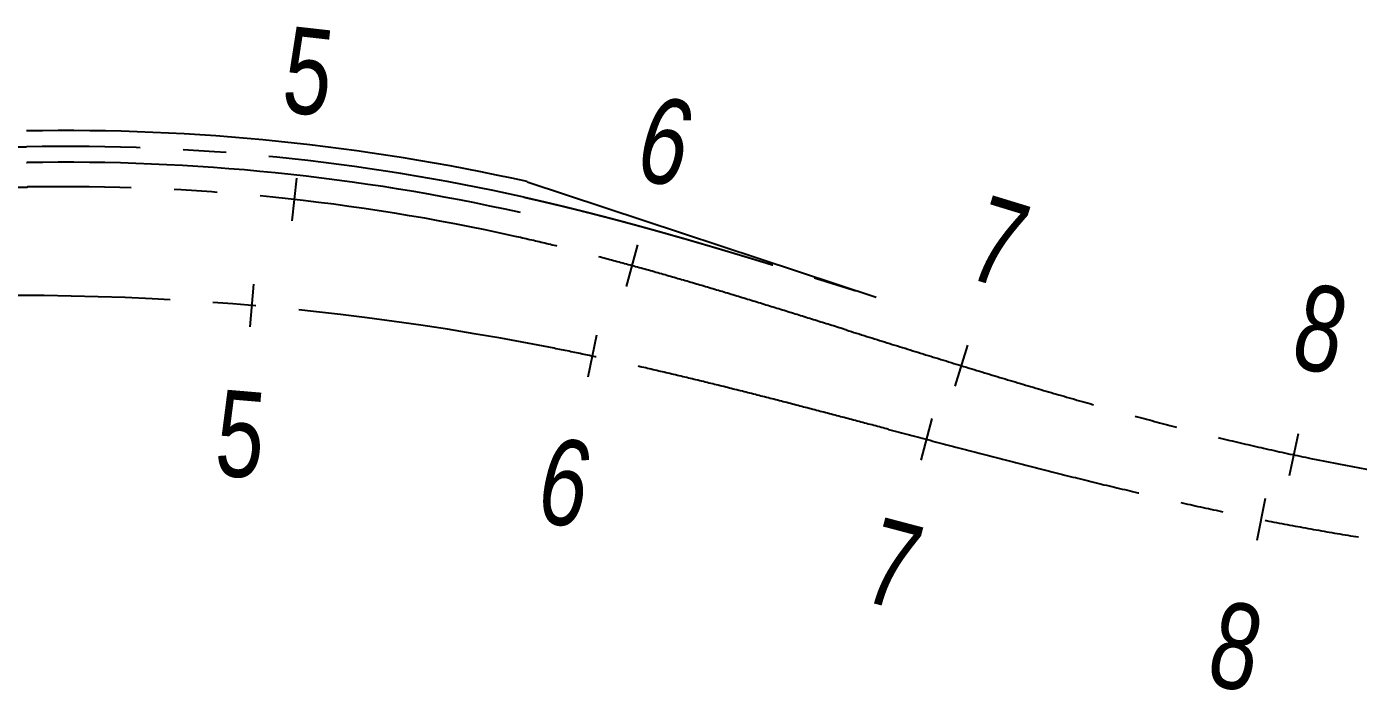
# Model space of a CAD drawing. Header units: millimetres. Extents: x 29316 to 52938, y 29851 to 35526.
# Drawn here: x 39028.6 to 39415.3, y 32768.2 to 32961.3 of the extents above; entities that cross this region are included whole.
import ezdxf
from ezdxf.enums import TextEntityAlignment as Align

# ---------------------------------------------------------------- set-up
doc = ezdxf.new("R2010")
doc.units = ezdxf.units.MM
doc.header["$MEASUREMENT"] = 0
doc.linetypes.add('CENTER2', pattern=[1.125, 0.75, -0.125, 0.125, -0.125])
doc.layers.get('0').update_dxf_attribs({"linetype": 'CONTINUOUS'})
for name, color, linetype in [('D-道路-车行道边线', 5, 'CONTINUOUS'), ('标注_桩号', 2, 'CONTINUOUS'), ('道路中线_A', 7, 'CONTINUOUS')]:
    doc.layers.add(name, color=color, linetype=linetype)
doc.styles.get("Standard").update_dxf_attribs({"font": 'rc9.shx', "width": 0.75, "height": 6, "bigfont": 'hztxt.shx'})

msp = doc.modelspace()

# ---------------------------------------------------------------- linework, layer by layer
at = {"color": 1, "linetype": 'CENTER2', "ltscale": 100, "flags": 128}
for points in [[(38988.91, 32912.86), (38989.13, 32912.88), (38989.35, 32912.89), (38989.57, 32912.91), (38989.8, 32912.93), (38990.02, 32912.94), (38990.24, 32912.96), (38990.46, 32912.97), (38990.68, 32912.99), (38990.9, 32913), (38991.13, 32913.02), (38991.35, 32913.03), (38991.57, 32913.05), (38991.79, 32913.06), (38992.01, 32913.08), (38992.24, 32913.09), (38992.46, 32913.11), (38992.68, 32913.12), (38992.9, 32913.14), (38993.12, 32913.15), (38993.34, 32913.17), (38993.57, 32913.18), (38993.79, 32913.2), (38994.01, 32913.21), (38994.23, 32913.23), (38994.45, 32913.24), (38994.67, 32913.26), (38994.9, 32913.27), (38995.12, 32913.29), (38995.34, 32913.3), (38995.56, 32913.31), (38995.78, 32913.33), (38996, 32913.34), (38996.23, 32913.36), (38996.45, 32913.37), (38996.67, 32913.38), (38996.89, 32913.4), (38997.11, 32913.41), (38997.34, 32913.43), (38997.56, 32913.44), (38997.78, 32913.45), (38998, 32913.47), (38998.22, 32913.48), (38998.44, 32913.49), (38998.67, 32913.51), (38998.89, 32913.52), (38999.11, 32913.53), (38999.33, 32913.55), (38999.55, 32913.56), (38999.78, 32913.57), (39000, 32913.59), (39000.22, 32913.6), (39000.44, 32913.61), (39000.66, 32913.63), (39000.88, 32913.64), (39001.11, 32913.65), (39001.33, 32913.66), (39001.55, 32913.68), (39001.77, 32913.69), (39001.99, 32913.7), (39002.22, 32913.71), (39002.44, 32913.73), (39002.66, 32913.74), (39002.88, 32913.75), (39003.1, 32913.76), (39003.33, 32913.78), (39003.55, 32913.79), (39003.77, 32913.8), (39003.99, 32913.81), (39004.21, 32913.82), (39004.43, 32913.84), (39004.66, 32913.85), (39004.88, 32913.86), (39005.1, 32913.87), (39005.32, 32913.88), (39005.54, 32913.9), (39005.77, 32913.91), (39005.99, 32913.92), (39006.21, 32913.93), (39006.43, 32913.94), (39006.65, 32913.95), (39006.88, 32913.96), (39007.1, 32913.97), (39007.32, 32913.99), (39007.54, 32914), (39007.76, 32914.01), (39007.99, 32914.02), (39008.21, 32914.03), (39008.43, 32914.04), (39008.65, 32914.05), (39008.87, 32914.06), (39009.1, 32914.07), (39009.32, 32914.08), (39009.54, 32914.09), (39009.76, 32914.1), (39009.98, 32914.11), (39010.21, 32914.12), (39010.43, 32914.13), (39010.65, 32914.14), (39010.87, 32914.15), (39011.09, 32914.16), (39011.32, 32914.17), (39011.54, 32914.18), (39011.76, 32914.19), (39011.98, 32914.2), (39012.2, 32914.21), (39012.43, 32914.22), (39012.65, 32914.23), (39012.87, 32914.24), (39013.09, 32914.25), (39013.31, 32914.26), (39013.54, 32914.27), (39013.76, 32914.28), (39013.98, 32914.29), (39014.2, 32914.3), (39014.42, 32914.31), (39014.65, 32914.31), (39014.87, 32914.32), (39015.09, 32914.33), (39015.31, 32914.34), (39015.53, 32914.35), (39015.76, 32914.36), (39015.98, 32914.37), (39016.2, 32914.37), (39016.42, 32914.38), (39016.64, 32914.39), (39016.87, 32914.4), (39017.09, 32914.41), (39017.31, 32914.42), (39017.53, 32914.42), (39017.75, 32914.43), (39017.98, 32914.44), (39018.2, 32914.45), (39018.42, 32914.45), (39018.64, 32914.46), (39018.86, 32914.47), (39019.09, 32914.48), (39019.31, 32914.48), (39019.53, 32914.49), (39019.75, 32914.5), (39019.98, 32914.51), (39020.2, 32914.51), (39020.42, 32914.52), (39020.64, 32914.53), (39020.86, 32914.53), (39021.09, 32914.54), (39021.31, 32914.55), (39021.53, 32914.55), (39021.75, 32914.56), (39021.97, 32914.57), (39022.2, 32914.57), (39022.42, 32914.58), (39022.64, 32914.58), (39022.86, 32914.59), (39023.09, 32914.6), (39023.31, 32914.6), (39023.53, 32914.61), (39023.75, 32914.61), (39023.97, 32914.62), (39024.2, 32914.63), (39024.42, 32914.63), (39024.64, 32914.64), (39024.86, 32914.64), (39025.08, 32914.65), (39025.31, 32914.65), (39025.53, 32914.66), (39025.75, 32914.66), (39025.97, 32914.67), (39026.2, 32914.67), (39026.42, 32914.68), (39026.64, 32914.68), (39026.86, 32914.69), (39027.08, 32914.69), (39027.31, 32914.7), (39027.53, 32914.7), (39027.75, 32914.71), (39027.97, 32914.71), (39028.19, 32914.71), (39028.42, 32914.72), (39028.64, 32914.72), (39028.86, 32914.73), (39028.86, 32914.73)], [(39266.6, 32873.17), (39266.07, 32873.34), (39265.54, 32873.5), (39265.01, 32873.67), (39264.48, 32873.83), (39263.95, 32874), (39263.42, 32874.17), (39262.89, 32874.33), (39262.36, 32874.5), (39261.83, 32874.66), (39261.3, 32874.83), (39260.77, 32874.99), (39260.24, 32875.16), (39259.71, 32875.33), (39259.18, 32875.49), (39258.65, 32875.66), (39258.11, 32875.82), (39257.58, 32875.99), (39257.05, 32876.15), (39256.52, 32876.32), (39255.99, 32876.49), (39255.46, 32876.65), (39254.93, 32876.82), (39254.4, 32876.98), (39253.87, 32877.15), (39253.34, 32877.31), (39252.81, 32877.48), (39252.28, 32877.64), (39251.75, 32877.81), (39251.22, 32877.97), (39250.69, 32878.14), (39250.16, 32878.3), (39249.63, 32878.46), (39249.1, 32878.63), (39248.57, 32878.79), (39248.04, 32878.96), (39247.5, 32879.12), (39246.97, 32879.29), (39246.44, 32879.45), (39245.91, 32879.61), (39245.38, 32879.78), (39244.85, 32879.94), (39244.32, 32880.11), (39243.79, 32880.27), (39243.26, 32880.43), (39242.73, 32880.6), (39242.2, 32880.76), (39241.66, 32880.92), (39241.13, 32881.08), (39240.6, 32881.25), (39240.07, 32881.41), (39239.54, 32881.57), (39239.01, 32881.73), (39238.48, 32881.9), (39237.95, 32882.06), (39237.41, 32882.22), (39236.88, 32882.38), (39236.35, 32882.54), (39235.82, 32882.71), (39235.29, 32882.87), (39234.76, 32883.03), (39234.22, 32883.19), (39233.69, 32883.35), (39233.16, 32883.51), (39232.63, 32883.67), (39232.1, 32883.83), (39231.56, 32883.99), (39231.03, 32884.15), (39230.5, 32884.31), (39229.97, 32884.47), (39229.44, 32884.63), (39228.9, 32884.79), (39228.37, 32884.95), (39227.84, 32885.11), (39227.31, 32885.26), (39226.77, 32885.42), (39226.24, 32885.58), (39225.71, 32885.74), (39225.18, 32885.9), (39224.64, 32886.05), (39224.11, 32886.21), (39223.58, 32886.37), (39223.05, 32886.52), (39222.51, 32886.68), (39221.98, 32886.84), (39221.45, 32886.99), (39220.91, 32887.15), (39220.38, 32887.31), (39219.85, 32887.46), (39219.31, 32887.62), (39218.78, 32887.77), (39218.25, 32887.93), (39217.71, 32888.08), (39217.18, 32888.23), (39216.64, 32888.39), (39216.11, 32888.54), (39215.58, 32888.7), (39215.04, 32888.85), (39214.51, 32889), (39213.97, 32889.15), (39213.44, 32889.31), (39212.91, 32889.46), (39212.37, 32889.61), (39211.84, 32889.76), (39211.3, 32889.91), (39210.77, 32890.06), (39210.23, 32890.22), (39209.7, 32890.37), (39209.16, 32890.52), (39208.63, 32890.67), (39208.09, 32890.81), (39207.56, 32890.96), (39207.02, 32891.11), (39206.49, 32891.26), (39205.95, 32891.41), (39205.42, 32891.56), (39204.88, 32891.71), (39204.35, 32891.85), (39203.81, 32892), (39203.27, 32892.15), (39202.74, 32892.29), (39202.2, 32892.44), (39201.67, 32892.58), (39201.13, 32892.73), (39200.59, 32892.87), (39200.06, 32893.02), (39199.52, 32893.16), (39198.98, 32893.31), (39198.45, 32893.45), (39197.91, 32893.59), (39197.37, 32893.74), (39196.84, 32893.88), (39196.3, 32894.02), (39195.76, 32894.16), (39195.22, 32894.31), (39194.69, 32894.45), (39194.15, 32894.59), (39193.61, 32894.73), (39193.07, 32894.87), (39192.54, 32895.01), (39192, 32895.15), (39191.46, 32895.29), (39190.92, 32895.42), (39190.39, 32895.56), (39189.85, 32895.7), (39189.31, 32895.84), (39188.77, 32895.97), (39188.23, 32896.11), (39187.69, 32896.25), (39187.15, 32896.38), (39186.62, 32896.52), (39186.08, 32896.65), (39185.54, 32896.79), (39185, 32896.92), (39184.46, 32897.05), (39183.92, 32897.19), (39183.38, 32897.32), (39182.84, 32897.45), (39182.3, 32897.58), (39181.76, 32897.71), (39181.22, 32897.84), (39180.68, 32897.98), (39180.14, 32898.11), (39179.6, 32898.23), (39179.06, 32898.36), (39178.52, 32898.49), (39177.98, 32898.62), (39177.44, 32898.75), (39176.9, 32898.88), (39176.36, 32899), (39175.82, 32899.13), (39175.27, 32899.25), (39174.73, 32899.38), (39174.19, 32899.51), (39173.65, 32899.63), (39173.11, 32899.75), (39172.57, 32899.88), (39172.03, 32900), (39171.48, 32900.12), (39170.94, 32900.24), (39170.4, 32900.37), (39170.4, 32900.37)], [(39266.6, 32873.17), (39267.34, 32872.94), (39268.08, 32872.71), (39268.83, 32872.47), (39269.57, 32872.24), (39270.31, 32872.01), (39271.05, 32871.78), (39271.79, 32871.54), (39272.54, 32871.31), (39273.28, 32871.08), (39274.02, 32870.85), (39274.76, 32870.62), (39275.51, 32870.38), (39276.25, 32870.15), (39276.99, 32869.92), (39277.73, 32869.69), (39278.48, 32869.46), (39279.22, 32869.23), (39279.96, 32868.99), (39280.7, 32868.76), (39281.45, 32868.53), (39282.19, 32868.3), (39282.93, 32868.07), (39283.67, 32867.84), (39284.42, 32867.61), (39285.16, 32867.38), (39285.9, 32867.14), (39286.64, 32866.91), (39287.39, 32866.68), (39288.13, 32866.45), (39288.87, 32866.22), (39289.62, 32865.99), (39290.36, 32865.76), (39291.1, 32865.53), (39291.85, 32865.3), (39292.59, 32865.07), (39293.33, 32864.84), (39294.07, 32864.61), (39294.82, 32864.39), (39295.56, 32864.16), (39296.3, 32863.93), (39297.05, 32863.7), (39297.79, 32863.47), (39298.54, 32863.24), (39299.28, 32863.01), (39300.02, 32862.79), (39300.77, 32862.56), (39301.51, 32862.33), (39302.25, 32862.11), (39303, 32861.88), (39303.74, 32861.65), (39304.49, 32861.43), (39305.23, 32861.2), (39305.97, 32860.97), (39306.72, 32860.75), (39307.46, 32860.52), (39308.21, 32860.3), (39308.95, 32860.07), (39309.7, 32859.85), (39310.44, 32859.62), (39311.19, 32859.4), (39311.93, 32859.17), (39312.68, 32858.95), (39313.42, 32858.73), (39314.17, 32858.5), (39314.91, 32858.28), (39315.66, 32858.06), (39316.4, 32857.84), (39317.15, 32857.62), (39317.89, 32857.39), (39318.64, 32857.17), (39319.38, 32856.95), (39320.13, 32856.73), (39320.88, 32856.51), (39321.62, 32856.29), (39322.37, 32856.07), (39323.11, 32855.85), (39323.86, 32855.63), (39324.61, 32855.41), (39325.35, 32855.2), (39326.1, 32854.98), (39326.85, 32854.76), (39327.59, 32854.54), (39328.34, 32854.33), (39329.09, 32854.11), (39329.84, 32853.9), (39330.58, 32853.68), (39331.33, 32853.47), (39332.08, 32853.25), (39332.83, 32853.04), (39333.57, 32852.82), (39334.32, 32852.61), (39335.07, 32852.4), (39335.82, 32852.18), (39336.57, 32851.97), (39337.31, 32851.76), (39338.06, 32851.55), (39338.81, 32851.34), (39339.56, 32851.13), (39340.31, 32850.92), (39341.06, 32850.71), (39341.81, 32850.5), (39342.56, 32850.29), (39343.31, 32850.08), (39344.06, 32849.87), (39344.81, 32849.67), (39345.56, 32849.46), (39346.31, 32849.25), (39347.06, 32849.05), (39347.81, 32848.84), (39348.56, 32848.64), (39349.31, 32848.43), (39350.06, 32848.23), (39350.81, 32848.03), (39351.56, 32847.83), (39352.31, 32847.62), (39353.06, 32847.42), (39353.81, 32847.22), (39354.56, 32847.02), (39355.32, 32846.82), (39356.07, 32846.62), (39356.82, 32846.42), (39357.57, 32846.22), (39358.32, 32846.03), (39359.08, 32845.83), (39359.83, 32845.63), (39360.58, 32845.44), (39361.33, 32845.24), (39362.09, 32845.05), (39362.84, 32844.85), (39363.59, 32844.66), (39364.35, 32844.47), (39365.1, 32844.27), (39365.85, 32844.08), (39366.61, 32843.89), (39367.36, 32843.7), (39368.12, 32843.51), (39368.87, 32843.32), (39369.63, 32843.13), (39370.38, 32842.94), (39371.14, 32842.76), (39371.89, 32842.57), (39372.65, 32842.38), (39373.4, 32842.2), (39374.16, 32842.01), (39374.91, 32841.83), (39375.67, 32841.65), (39376.42, 32841.46), (39377.18, 32841.28), (39377.94, 32841.1), (39378.69, 32840.92), (39379.45, 32840.74), (39380.21, 32840.56), (39380.96, 32840.38), (39381.72, 32840.21), (39382.48, 32840.03), (39383.24, 32839.85), (39383.99, 32839.68), (39384.75, 32839.5), (39385.51, 32839.33), (39386.27, 32839.15), (39387.03, 32838.98), (39387.78, 32838.81), (39388.54, 32838.64), (39389.3, 32838.47), (39390.06, 32838.3), (39390.82, 32838.13), (39391.58, 32837.96), (39392.34, 32837.79), (39393.1, 32837.63), (39393.86, 32837.46), (39394.62, 32837.3), (39395.38, 32837.13), (39396.14, 32836.97), (39396.9, 32836.81), (39397.66, 32836.65), (39398.42, 32836.49), (39399.18, 32836.33), (39399.95, 32836.17), (39400.71, 32836.01), (39401.47, 32835.85), (39401.47, 32835.85)], [(39278.89, 32844.29), (39278.36, 32844.43), (39277.82, 32844.58), (39277.28, 32844.72), (39276.75, 32844.86), (39276.21, 32845), (39275.67, 32845.14), (39275.13, 32845.29), (39274.6, 32845.43), (39274.06, 32845.57), (39273.52, 32845.71), (39272.99, 32845.85), (39272.45, 32846), (39271.91, 32846.14), (39271.37, 32846.28), (39270.84, 32846.42), (39270.3, 32846.56), (39269.76, 32846.71), (39269.23, 32846.85), (39268.69, 32846.99), (39268.15, 32847.13), (39267.61, 32847.27), (39267.08, 32847.41), (39266.54, 32847.56), (39266, 32847.7), (39265.47, 32847.84), (39264.93, 32847.98), (39264.39, 32848.12), (39263.85, 32848.26), (39263.32, 32848.4), (39262.78, 32848.54), (39262.24, 32848.69), (39261.7, 32848.83), (39261.17, 32848.97), (39260.63, 32849.11), (39260.09, 32849.25), (39259.55, 32849.39), (39259.02, 32849.53), (39258.48, 32849.67), (39257.94, 32849.81), (39257.41, 32849.95), (39256.87, 32850.09), (39256.33, 32850.23), (39255.79, 32850.37), (39255.25, 32850.51), (39254.72, 32850.65), (39254.18, 32850.79), (39253.64, 32850.93), (39253.1, 32851.07), (39252.57, 32851.21), (39252.03, 32851.35), (39251.49, 32851.49), (39250.95, 32851.63), (39250.42, 32851.77), (39249.88, 32851.91), (39249.34, 32852.05), (39248.8, 32852.19), (39248.26, 32852.33), (39247.73, 32852.47), (39247.19, 32852.6), (39246.65, 32852.74), (39246.11, 32852.88), (39245.57, 32853.02), (39245.04, 32853.16), (39244.5, 32853.3), (39243.96, 32853.43), (39243.42, 32853.57), (39242.88, 32853.71), (39242.34, 32853.85), (39241.81, 32853.98), (39241.27, 32854.12), (39240.73, 32854.26), (39240.19, 32854.39), (39239.65, 32854.53), (39239.11, 32854.67), (39238.58, 32854.8), (39238.04, 32854.94), (39237.5, 32855.08), (39236.96, 32855.21), (39236.42, 32855.35), (39235.88, 32855.48), (39235.34, 32855.62), (39234.8, 32855.75), (39234.27, 32855.89), (39233.73, 32856.02), (39233.19, 32856.16), (39232.65, 32856.29), (39232.11, 32856.43), (39231.57, 32856.56), (39231.03, 32856.7), (39230.49, 32856.83), (39229.95, 32856.96), (39229.41, 32857.1), (39228.87, 32857.23), (39228.33, 32857.36), (39227.8, 32857.49), (39227.26, 32857.63), (39226.72, 32857.76), (39226.18, 32857.89), (39225.64, 32858.02), (39225.1, 32858.16), (39224.56, 32858.29), (39224.02, 32858.42), (39223.48, 32858.55), (39222.94, 32858.68), (39222.4, 32858.81), (39221.86, 32858.94), (39221.32, 32859.07), (39220.78, 32859.2), (39220.24, 32859.33), (39219.7, 32859.46), (39219.16, 32859.59), (39218.62, 32859.72), (39218.08, 32859.85), (39217.54, 32859.98), (39217, 32860.11), (39216.45, 32860.24), (39215.91, 32860.36), (39215.37, 32860.49), (39214.83, 32860.62), (39214.29, 32860.75), (39213.75, 32860.87), (39213.21, 32861), (39212.67, 32861.13), (39212.13, 32861.25), (39211.59, 32861.38), (39211.05, 32861.5), (39210.5, 32861.63), (39209.96, 32861.76), (39209.42, 32861.88), (39208.88, 32862), (39208.34, 32862.13), (39207.8, 32862.25), (39207.26, 32862.38), (39206.71, 32862.5), (39206.17, 32862.62), (39205.63, 32862.75), (39205.09, 32862.87), (39204.55, 32862.99), (39204.01, 32863.11), (39203.46, 32863.24), (39202.92, 32863.36), (39202.38, 32863.48), (39201.84, 32863.6), (39201.29, 32863.72), (39200.75, 32863.84), (39200.21, 32863.96), (39199.67, 32864.08), (39199.13, 32864.2), (39198.58, 32864.32), (39198.04, 32864.44), (39197.5, 32864.56), (39196.95, 32864.67), (39196.41, 32864.79), (39195.87, 32864.91), (39195.33, 32865.03), (39194.78, 32865.14), (39194.24, 32865.26), (39193.7, 32865.38), (39193.15, 32865.49), (39192.61, 32865.61), (39192.07, 32865.72), (39191.52, 32865.84), (39190.98, 32865.95), (39190.43, 32866.07), (39189.89, 32866.18), (39189.35, 32866.3), (39188.8, 32866.41), (39188.26, 32866.52), (39187.72, 32866.63), (39187.17, 32866.75), (39186.63, 32866.86), (39186.08, 32866.97), (39185.54, 32867.08), (39184.99, 32867.19), (39184.45, 32867.3), (39183.9, 32867.41), (39183.36, 32867.52), (39182.82, 32867.63), (39182.27, 32867.74), (39181.73, 32867.85), (39181.73, 32867.85)], [(39278.89, 32844.29), (39279.65, 32844.09), (39280.4, 32843.89), (39281.15, 32843.69), (39281.9, 32843.5), (39282.65, 32843.3), (39283.41, 32843.1), (39284.16, 32842.9), (39284.91, 32842.7), (39285.66, 32842.5), (39286.41, 32842.3), (39287.16, 32842.1), (39287.92, 32841.9), (39288.67, 32841.71), (39289.42, 32841.51), (39290.17, 32841.31), (39290.93, 32841.11), (39291.68, 32840.91), (39292.43, 32840.71), (39293.18, 32840.52), (39293.93, 32840.32), (39294.69, 32840.12), (39295.44, 32839.92), (39296.19, 32839.72), (39296.94, 32839.53), (39297.69, 32839.33), (39298.45, 32839.13), (39299.2, 32838.93), (39299.95, 32838.74), (39300.7, 32838.54), (39301.46, 32838.34), (39302.21, 32838.15), (39302.96, 32837.95), (39303.71, 32837.75), (39304.47, 32837.56), (39305.22, 32837.36), (39305.97, 32837.16), (39306.72, 32836.97), (39307.48, 32836.77), (39308.23, 32836.58), (39308.98, 32836.38), (39309.74, 32836.19), (39310.49, 32835.99), (39311.24, 32835.8), (39311.99, 32835.6), (39312.75, 32835.41), (39313.5, 32835.21), (39314.25, 32835.02), (39315.01, 32834.83), (39315.76, 32834.63), (39316.51, 32834.44), (39317.27, 32834.25), (39318.02, 32834.05), (39318.77, 32833.86), (39319.53, 32833.67), (39320.28, 32833.48), (39321.04, 32833.29), (39321.79, 32833.09), (39322.54, 32832.9), (39323.3, 32832.71), (39324.05, 32832.52), (39324.81, 32832.33), (39325.56, 32832.14), (39326.31, 32831.95), (39327.07, 32831.76), (39327.82, 32831.57), (39328.58, 32831.38), (39329.33, 32831.19), (39330.09, 32831.01), (39330.84, 32830.82), (39331.6, 32830.63), (39332.35, 32830.44), (39333.11, 32830.26), (39333.86, 32830.07), (39334.62, 32829.88), (39335.37, 32829.7), (39336.13, 32829.51), (39336.88, 32829.33), (39337.64, 32829.14), (39338.39, 32828.96), (39339.15, 32828.77), (39339.9, 32828.59), (39340.66, 32828.4), (39341.42, 32828.22), (39342.17, 32828.04), (39342.93, 32827.86), (39343.68, 32827.67), (39344.44, 32827.49), (39345.2, 32827.31), (39345.95, 32827.13), (39346.71, 32826.95), (39347.47, 32826.77), (39348.22, 32826.59), (39348.98, 32826.41), (39349.74, 32826.23), (39350.49, 32826.06), (39351.25, 32825.88), (39352.01, 32825.7), (39352.77, 32825.52), (39353.52, 32825.35), (39354.28, 32825.17), (39355.04, 32825), (39355.8, 32824.82), (39356.55, 32824.65), (39357.31, 32824.47), (39358.07, 32824.3), (39358.83, 32824.13), (39359.59, 32823.95), (39360.35, 32823.78), (39361.11, 32823.61), (39361.86, 32823.44), (39362.62, 32823.27), (39363.38, 32823.1), (39364.14, 32822.93), (39364.9, 32822.76), (39365.66, 32822.59), (39366.42, 32822.42), (39367.18, 32822.26), (39367.94, 32822.09), (39368.7, 32821.92), (39369.46, 32821.76), (39370.22, 32821.59), (39370.98, 32821.43), (39371.74, 32821.26), (39372.5, 32821.1), (39373.26, 32820.94), (39374.02, 32820.78), (39374.78, 32820.61), (39375.54, 32820.45), (39376.3, 32820.29), (39377.06, 32820.13), (39377.83, 32819.97), (39378.59, 32819.82), (39379.35, 32819.66), (39380.11, 32819.5), (39380.87, 32819.34), (39381.63, 32819.19), (39382.4, 32819.03), (39383.16, 32818.88), (39383.92, 32818.72), (39384.68, 32818.57), (39385.45, 32818.42), (39386.21, 32818.26), (39386.97, 32818.11), (39387.73, 32817.96), (39388.5, 32817.81), (39389.26, 32817.66), (39390.02, 32817.51), (39390.79, 32817.37), (39391.55, 32817.22), (39392.32, 32817.07), (39393.08, 32816.93), (39393.84, 32816.78), (39394.61, 32816.64), (39395.37, 32816.49), (39396.14, 32816.35), (39396.9, 32816.21), (39397.67, 32816.07), (39398.43, 32815.92), (39399.2, 32815.78), (39399.96, 32815.65), (39400.73, 32815.51), (39401.49, 32815.37), (39402.26, 32815.23), (39403.02, 32815.1), (39403.79, 32814.96), (39404.55, 32814.83), (39405.32, 32814.69), (39406.09, 32814.56), (39406.85, 32814.43), (39407.62, 32814.29), (39408.39, 32814.16), (39409.15, 32814.03), (39409.92, 32813.9), (39410.69, 32813.78), (39411.46, 32813.65), (39412.22, 32813.52), (39412.99, 32813.4), (39413.76, 32813.27), (39414.53, 32813.15), (39415.29, 32813.02), (39415.29, 32813.02)]]:
    msp.add_lwpolyline(points, dxfattribs=at)
at = {"color": 1, "linetype": 'CENTER2', "ltscale": 100}
for centre, radius, start, end in [((39039.49, 32314.82), 600, 77.3977, 91.01501), ((39025.79, 32083.19), 800, 78.76019, 96.74009), ((39542.79, 33521.44), 700, 258.35263, 269.14681)]:
    msp.add_arc(centre, radius, start, end, dxfattribs=at)
at = {"layer": 'D-道路-车行道边线'}
msp.add_line((39173.96, 32916.27), (39275.29, 32882.71), dxfattribs=at)
msp.add_lwpolyline([(39028.51, 32921.82), (39028.73, 32921.83)], dxfattribs=at)
for radius in [616.3, 607.1]:
    msp.add_arc((39039.49, 32314.82), radius, 77.3977, 91.01501, dxfattribs=at)
at = {"layer": '标注_桩号'}
for p, q in [((39106.96, 32917.3), (39105.57, 32904.88)), ((39205.94, 32897.9), (39202.63, 32885.84)), ((39094.47, 32886.51), (39093.41, 32874.06)), ((39194.09, 32871.68), (39191.49, 32859.46)), ((39301.8, 32868.78), (39298.14, 32856.83)), ((39291.41, 32847.45), (39288.22, 32835.36)), ((39397.82, 32843), (39395.21, 32830.78)), ((39388.26, 32824.23), (39385.83, 32811.97))]:
    msp.add_line(p, q, dxfattribs=at)
at = {"layer": '道路中线_A', "color": 6, "linetype": 'CENTER2', "ltscale": 100, "flags": 128}
for points in [[(38988, 32924.53, 0.000056), (38988.23, 32924.54, 0.000056), (38988.45, 32924.56, 0.000056), (38988.68, 32924.58, 0.000056), (38988.9, 32924.59, 0.000057), (38989.13, 32924.61, 0.000057), (38989.35, 32924.62, 0.000057), (38989.58, 32924.64, 0.000057), (38989.8, 32924.66, 0.000057), (38990.03, 32924.67, 0.000058), (38990.25, 32924.69, 0.000058), (38990.48, 32924.7, 0.000058), (38990.7, 32924.72, 0.000058), (38990.93, 32924.73, 0.000059), (38991.15, 32924.75, 0.000059), (38991.38, 32924.76, 0.000059), (38991.6, 32924.78, 0.000059), (38991.83, 32924.79, 0.000059), (38992.05, 32924.81, 0.00006), (38992.28, 32924.82, 0.00006), (38992.5, 32924.84, 0.00006), (38992.73, 32924.85, 0.00006), (38992.95, 32924.87, 0.00006), (38993.18, 32924.88, 0.000061), (38993.41, 32924.9, 0.000061), (38993.63, 32924.91, 0.000061), (38993.86, 32924.93, 0.000061), (38994.08, 32924.94, 0.000061), (38994.31, 32924.96, 0.000062), (38994.53, 32924.97, 0.000062), (38994.76, 32924.99, 0.000062), (38994.98, 32925, 0.000062), (38995.21, 32925.01, 0.000062), (38995.43, 32925.03, 0.000063), (38995.66, 32925.04, 0.000063), (38995.88, 32925.06, 0.000063), (38996.11, 32925.07, 0.000063), (38996.33, 32925.09, 0.000063), (38996.56, 32925.1, 0.000064), (38996.78, 32925.11, 0.000064), (38997.01, 32925.13, 0.000064), (38997.23, 32925.14, 0.000064), (38997.46, 32925.16, 0.000064), (38997.68, 32925.17, 0.000065), (38997.91, 32925.18, 0.000065), (38998.14, 32925.2, 0.000065), (38998.36, 32925.21, 0.000065), (38998.59, 32925.22, 0.000065), (38998.81, 32925.24, 0.000066), (38999.04, 32925.25, 0.000066), (38999.26, 32925.26, 0.000066), (38999.49, 32925.28, 0.000066), (38999.71, 32925.29, 0.000066), (38999.94, 32925.3, 0.000067), (39000.16, 32925.32, 0.000067), (39000.39, 32925.33, 0.000067), (39000.61, 32925.34, 0.000067), (39000.84, 32925.36, 0.000067), (39001.06, 32925.37, 0.000068), (39001.29, 32925.38, 0.000068), (39001.51, 32925.39, 0.000068), (39001.74, 32925.41, 0.000068), (39001.97, 32925.42, 0.000068), (39002.19, 32925.43, 0.000069), (39002.42, 32925.44, 0.000069), (39002.64, 32925.46, 0.000069), (39002.87, 32925.47, 0.000069), (39003.09, 32925.48, 0.000069), (39003.32, 32925.49, 0.00007), (39003.54, 32925.51, 0.00007), (39003.77, 32925.52, 0.00007), (39003.99, 32925.53, 0.00007), (39004.22, 32925.54, 0.00007), (39004.44, 32925.55, 0.000071), (39004.67, 32925.57, 0.000071), (39004.9, 32925.58, 0.000071), (39005.12, 32925.59, 0.000071), (39005.35, 32925.6, 0.000071), (39005.57, 32925.61, 0.000072), (39005.8, 32925.62, 0.000072), (39006.02, 32925.64, 0.000072), (39006.25, 32925.65, 0.000072), (39006.47, 32925.66, 0.000072), (39006.7, 32925.67, 0.000073), (39006.92, 32925.68, 0.000073), (39007.15, 32925.69, 0.000073), (39007.37, 32925.7, 0.000073), (39007.6, 32925.71, 0.000073), (39007.83, 32925.72, 0.000074), (39008.05, 32925.74, 0.000074), (39008.28, 32925.75, 0.000074), (39008.5, 32925.76, 0.000074), (39008.73, 32925.77, 0.000075), (39008.95, 32925.78, 0.000075), (39009.18, 32925.79, 0.000075), (39009.4, 32925.8, 0.000075), (39009.63, 32925.81, 0.000075), (39009.85, 32925.82, 0.000076), (39010.08, 32925.83, 0.000076), (39010.31, 32925.84, 0.000076), (39010.53, 32925.85, 0.000076), (39010.76, 32925.86, 0.000076), (39010.98, 32925.87, 0.000077), (39011.21, 32925.88, 0.000077), (39011.43, 32925.89, 0.000077), (39011.66, 32925.9, 0.000077), (39011.88, 32925.91, 0.000077), (39012.11, 32925.92, 0.000078), (39012.33, 32925.93, 0.000078), (39012.56, 32925.94, 0.000078), (39012.79, 32925.95, 0.000078), (39013.01, 32925.96, 0.000078), (39013.24, 32925.97, 0.000079), (39013.46, 32925.98, 0.000079), (39013.69, 32925.99, 0.000079), (39013.91, 32925.99, 0.000079), (39014.14, 32926, 0.000079), (39014.36, 32926.01, 0.00008), (39014.59, 32926.02, 0.00008), (39014.82, 32926.03, 0.00008), (39015.04, 32926.04, 0.00008), (39015.27, 32926.05, 0.00008), (39015.49, 32926.06, 0.000081), (39015.72, 32926.06, 0.000081), (39015.94, 32926.07, 0.000081), (39016.17, 32926.08, 0.000081), (39016.39, 32926.09, 0.000081), (39016.62, 32926.1, 0.000082), (39016.84, 32926.11, 0.000082), (39017.07, 32926.11, 0.000082), (39017.3, 32926.12, 0.000082), (39017.52, 32926.13, 0.000082), (39017.75, 32926.14, 0.000083), (39017.97, 32926.15, 0.000083), (39018.2, 32926.15, 0.000083), (39018.42, 32926.16, 0.000083), (39018.65, 32926.17, 0.000083), (39018.87, 32926.18, 0.000084), (39019.1, 32926.18, 0.000084), (39019.33, 32926.19, 0.000084), (39019.55, 32926.2, 0.000084), (39019.78, 32926.2, 0.000084), (39020, 32926.21, 0.000085), (39020.23, 32926.22, 0.000085), (39020.45, 32926.23, 0.000085), (39020.68, 32926.23, 0.000085), (39020.91, 32926.24, 0.000085), (39021.13, 32926.25, 0.000086), (39021.36, 32926.25, 0.000086), (39021.58, 32926.26, 0.000086), (39021.81, 32926.27, 0.000086), (39022.03, 32926.27, 0.000086), (39022.26, 32926.28, 0.000087), (39022.48, 32926.29, 0.000087), (39022.71, 32926.29, 0.000087), (39022.94, 32926.3, 0.000087), (39023.16, 32926.3, 0.000087), (39023.39, 32926.31, 0.000088), (39023.61, 32926.32, 0.000088), (39023.84, 32926.32, 0.000088), (39024.06, 32926.33, 0.000088), (39024.29, 32926.33, 0.000088), (39024.51, 32926.34, 0.000089), (39024.74, 32926.34, 0.000089), (39024.97, 32926.35, 0.000089), (39025.19, 32926.35, 0.000089), (39025.42, 32926.36, 0.00009), (39025.64, 32926.36, 0.00009), (39025.87, 32926.37, 0.00009), (39026.09, 32926.37, 0.00009), (39026.32, 32926.38, 0.00009), (39026.55, 32926.38, 0.000091), (39026.77, 32926.39, 0.000091), (39027, 32926.39, 0.000091), (39027.22, 32926.4, 0.000091), (39027.45, 32926.4, 0.000091), (39027.67, 32926.41, 0.000092), (39027.9, 32926.41, 0.000092), (39028.12, 32926.42, 0.000092), (39028.35, 32926.42, 0.000092), (39028.58, 32926.42)], [(39172.95, 32911.78, 0.000231), (39173.51, 32911.66, 0.00023), (39174.06, 32911.54, 0.000228), (39174.61, 32911.41, 0.000227), (39175.16, 32911.29, 0.000226), (39175.72, 32911.16, 0.000224), (39176.27, 32911.03, 0.000223), (39176.82, 32910.91, 0.000222), (39177.37, 32910.78, 0.000221), (39177.92, 32910.65, 0.000219), (39178.48, 32910.52, 0.000218), (39179.03, 32910.39, 0.000217), (39179.58, 32910.26, 0.000215), (39180.13, 32910.13, 0.000214), (39180.68, 32910, 0.000213), (39181.23, 32909.87, 0.000212), (39181.78, 32909.74, 0.00021), (39182.33, 32909.61, 0.000209), (39182.89, 32909.48, 0.000208), (39183.44, 32909.35, 0.000206), (39183.99, 32909.21, 0.000205), (39184.54, 32909.08, 0.000204), (39185.09, 32908.95, 0.000203), (39185.64, 32908.81, 0.000201), (39186.19, 32908.68, 0.0002), (39186.74, 32908.54, 0.000199), (39187.29, 32908.41, 0.000197), (39187.84, 32908.27, 0.000196), (39188.39, 32908.13, 0.000195), (39188.94, 32908, 0.000194), (39189.49, 32907.86, 0.000192), (39190.04, 32907.72, 0.000191), (39190.58, 32907.58, 0.00019), (39191.13, 32907.44, 0.000188), (39191.68, 32907.31, 0.000187), (39192.23, 32907.17, 0.000186), (39192.78, 32907.03, 0.000185), (39193.33, 32906.89, 0.000183), (39193.88, 32906.74, 0.000182), (39194.43, 32906.6, 0.000181), (39194.97, 32906.46, 0.000179), (39195.52, 32906.32, 0.000178), (39196.07, 32906.18, 0.000177), (39196.62, 32906.04, 0.000176), (39197.17, 32905.89, 0.000174), (39197.72, 32905.75, 0.000173), (39198.26, 32905.6, 0.000172), (39198.81, 32905.46, 0.00017), (39199.36, 32905.32, 0.000169), (39199.91, 32905.17, 0.000168), (39200.45, 32905.03, 0.000167), (39201, 32904.88, 0.000165), (39201.55, 32904.73, 0.000164), (39202.1, 32904.59, 0.000163), (39202.64, 32904.44, 0.000161), (39203.19, 32904.29, 0.00016), (39203.74, 32904.15, 0.000159), (39204.28, 32904, 0.000158), (39204.83, 32903.85, 0.000156), (39205.38, 32903.7, 0.000155), (39205.92, 32903.55, 0.000154), (39206.47, 32903.4, 0.000152), (39207.02, 32903.25, 0.000151), (39207.56, 32903.1, 0.00015), (39208.11, 32902.95, 0.000149), (39208.65, 32902.8, 0.000147), (39209.2, 32902.65, 0.000146), (39209.75, 32902.5, 0.000145), (39210.29, 32902.35, 0.000143), (39210.84, 32902.2, 0.000142), (39211.38, 32902.05, 0.000141), (39211.93, 32901.89, 0.00014), (39212.47, 32901.74, 0.000138), (39213.02, 32901.59, 0.000137), (39213.56, 32901.43, 0.000136), (39214.11, 32901.28, 0.000134), (39214.65, 32901.13, 0.000133), (39215.2, 32900.97, 0.000132), (39215.74, 32900.82, 0.000131), (39216.29, 32900.66, 0.000129), (39216.83, 32900.51, 0.000128), (39217.38, 32900.35, 0.000127), (39217.92, 32900.2, 0.000125), (39218.47, 32900.04, 0.000124), (39219.01, 32899.89, 0.000123), (39219.56, 32899.73, 0.000122), (39220.1, 32899.57, 0.00012), (39220.64, 32899.42, 0.000119), (39221.19, 32899.26, 0.000118), (39221.73, 32899.1, 0.000116), (39222.28, 32898.94, 0.000115), (39222.82, 32898.79, 0.000114), (39223.36, 32898.63, 0.000113), (39223.91, 32898.47, 0.000111), (39224.45, 32898.31, 0.00011), (39225, 32898.15, 0.000109), (39225.54, 32897.99, 0.000107), (39226.08, 32897.83, 0.000106), (39226.63, 32897.67, 0.000105), (39227.17, 32897.51, 0.000104), (39227.71, 32897.35, 0.000102), (39228.26, 32897.19, 0.000101), (39228.8, 32897.03, 0.0001), (39229.34, 32896.87, 0.000098), (39229.89, 32896.71, 0.000097), (39230.43, 32896.55, 0.000096), (39230.97, 32896.39, 0.000095), (39231.51, 32896.23, 0.000093), (39232.06, 32896.06, 0.000092), (39232.6, 32895.9, 0.000091), (39233.14, 32895.74, 0.000089), (39233.68, 32895.58, 0.000088), (39234.23, 32895.41, 0.000087), (39234.77, 32895.25, 0.000086), (39235.31, 32895.09, 0.000084), (39235.85, 32894.93, 0.000083), (39236.4, 32894.76, 0.000082), (39236.94, 32894.6, 0.00008), (39237.48, 32894.43, 0.000079), (39238.02, 32894.27, 0.000078), (39238.57, 32894.11, 0.000077), (39239.11, 32893.94, 0.000075), (39239.65, 32893.78, 0.000074), (39240.19, 32893.61, 0.000073), (39240.73, 32893.45, 0.000071), (39241.28, 32893.28, 0.00007), (39241.82, 32893.12, 0.000069), (39242.36, 32892.95, 0.000068), (39242.9, 32892.79, 0.000066), (39243.44, 32892.62, 0.000065), (39243.98, 32892.46, 0.000064), (39244.53, 32892.29, 0.000062), (39245.07, 32892.13, 0.000061), (39245.61, 32891.96, 0.00006), (39246.15, 32891.79, 0.000059), (39246.69, 32891.63, 0.000057), (39247.23, 32891.46, 0.000056), (39247.77, 32891.29, 0.000055), (39248.32, 32891.13, 0.000053), (39248.86, 32890.96, 0.000052), (39249.4, 32890.79, 0.000051), (39249.94, 32890.63, 0.00005), (39250.48, 32890.46, 0.000048), (39251.02, 32890.29, 0.000047), (39251.56, 32890.13, 0.000046), (39252.1, 32889.96, 0.000044), (39252.65, 32889.79, 0.000043), (39253.19, 32889.62, 0.000042), (39253.73, 32889.46, 0.000041), (39254.27, 32889.29, 0.000039), (39254.81, 32889.12, 0.000038), (39255.35, 32888.95, 0.000037), (39255.89, 32888.78, 0.000035), (39256.43, 32888.62, 0.000034), (39256.97, 32888.45, 0.000033), (39257.51, 32888.28, 0.000032), (39258.05, 32888.11, 0.00003), (39258.6, 32887.94, 0.000029), (39259.14, 32887.77, 0.000028), (39259.68, 32887.61, 0.000026), (39260.22, 32887.44, 0.000025), (39260.76, 32887.27, 0.000024), (39261.3, 32887.1, 0.000023), (39261.84, 32886.93, 0.000021), (39262.38, 32886.76, 0.00002), (39262.92, 32886.59, 0.000019), (39263.46, 32886.42, 0.000017), (39264, 32886.26, 0.000016), (39264.54, 32886.09, 0.000015), (39265.08, 32885.92, 0.000014), (39265.62, 32885.75, 0.000012), (39266.16, 32885.58, 0.000011), (39266.7, 32885.41, 0.00001), (39267.25, 32885.24, 0.000008), (39267.79, 32885.07, 0.000007), (39268.33, 32884.9, 0.000006), (39268.87, 32884.73, 0.000005), (39269.41, 32884.56, 0.000003), (39269.95, 32884.4, 0.000002), (39270.49, 32884.23, 0.000001), (39271.03, 32884.06)]]:
    msp.add_lwpolyline(points, format="xyb", dxfattribs=at)
at = {"layer": '道路中线_A', "color": 6, "linetype": 'CENTER2', "ltscale": 100}
msp.add_arc((39039.49, 32314.82), 611.7, 77.39753, 91.02233, dxfattribs=at)

# ---------------------------------------------------------------- texts
at = {"layer": '标注_桩号', "width": 0.75}
for s, rotation, p in [('5', 353.6104, (39109.05, 32935.94)), ('6', 344.644, (39210.91, 32915.98)), ('7', 342.98, (39307.28, 32886.71)), ('8', 347.9461, (39401.74, 32861.34)), ('5', 355.1133, (39089.68, 32830.47)), ('6', 347.997, (39182.39, 32816.66)), ('7', 345.2165, (39277.05, 32793.06)), ('8', 348.8001, (39377.33, 32769.05))]:
    msp.add_text(s, height=25, rotation=rotation, dxfattribs=at).set_placement(p, align=Align.CENTER)

doc.saveas('drawing.dxf')
